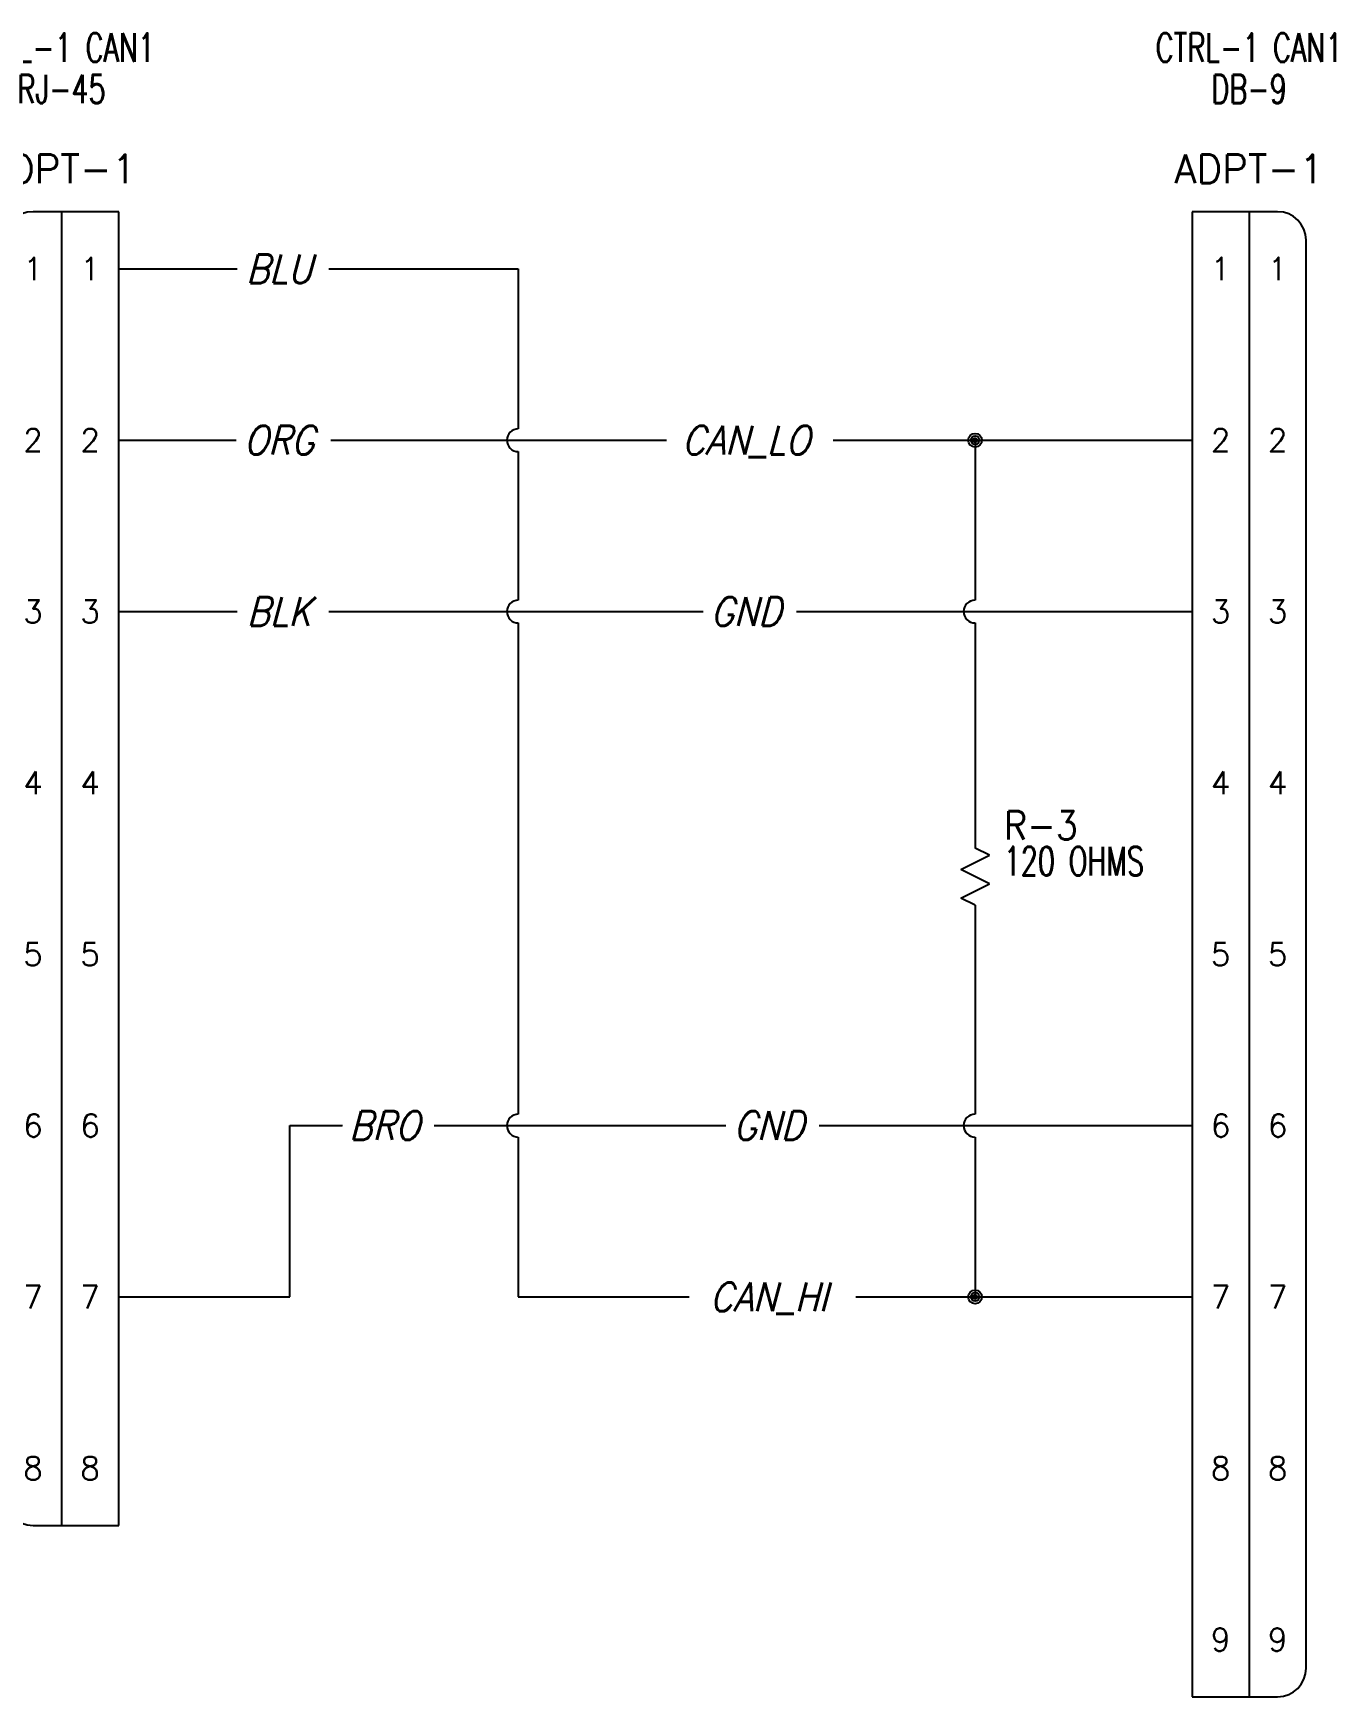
# Model space of a CAD drawing. Header units: inches. Extents: x 0.1 to 45.7, y 1.4 to 61.7.
# Drawn here: x 10.88 to 16.57, y 27.04 to 34.32 of the extents above; entities that cross this region are included whole.
import ezdxf
from ezdxf.enums import TextEntityAlignment as Align

# ---------------------------------------------------------------- set-up
doc = ezdxf.new("R2010")
doc.units = ezdxf.units.IN
doc.header["$LTSCALE"] = 0.5
doc.header["$MEASUREMENT"] = 0
for name, color, linetype in [('DESCCHILD', 20, 'Continuous'), ('MISC', 7, 'Continuous'), ('SYMS', 7, 'Continuous'), ('TAGS', 150, 'Continuous'), ('TERMS', 123, 'Continuous'), ('WIRES', 7, 'Continuous')]:
    doc.layers.add(name, color=color, linetype=linetype)
doc.styles.add('WD', font='romans.shx')

# ---------------------------------------------------------------- blocks, each defined once
blk = doc.blocks.new('HCN2_1PJ_38D5')
at = {"layer": 'SYMS'}
for p, q in [((0.25, 0.25), (-0.125, 0.25)), ((0, 0.25), (0, -5.5)), ((0.25, -5.5), (0.25, 0.25)), ((-0.25, 0.125), (-0.25, -5.375)), ((-0.125, -5.5), (0.25, -5.5))]:
    blk.add_line(p, q, dxfattribs=at)
for centre, start, end in [((-0.125, 0.125), 90, 180), ((-0.125, -5.375), 180, 270)]:
    blk.add_arc(centre, 0.125, start, end, dxfattribs=at)
at = {"style": 'WD', "flags": 1}
for tag in ['WDBLKNAM', 'WD_JUMPERS']:
    blk.add_attdef(tag, (0, 0), '', height=0.01, dxfattribs=at)
at = {"layer": 'SYMS', "style": 'WD', "width": 0.7}
for tag, p in [('INST', (-0.0062, 1.2498)), ('LOC', (-0.0062, 1.0802)), ('DESC1', (0, 0.9062)), ('DESC2', (0, 0.725)), ('DESC3', (0, 0.55))]:
    blk.add_attdef(tag, text='', height=0.125, dxfattribs=at).set_placement(p, align=Align.CENTER)
at = {"layer": 'SYMS', "style": 'WD'}
blk.add_attdef('TAG2', text='', height=0.125, dxfattribs=at).set_placement((0, 0.375), align=Align.CENTER)
at = {"layer": 'SYMS', "style": 'WD', "width": 0.8}
blk.add_attdef('XREF', (1, 0.375), '', height=0.125, dxfattribs=at)
at = {"layer": 'SYMS', "style": 'WD'}
for tag, p, flags in [('X2LINK', (0, 0.375), 1), ('ACE_FLAG', (0.0484, 0.1343), 9), ('FAMILY', (0.0484, 0.1211), 9), ('GENDER', (0.1093, 0.0795), 9), ('X4TERM01P', (-0.25, 0), 1), ('X1TERM01J', (0.25, 0), 1), ('X4TERM02P', (-0.25, -0.75), 1), ('X1TERM02J', (0.25, -0.75), 1), ('X4TERM03P', (-0.25, -1.5), 1), ('X1TERM03J', (0.25, -1.5), 1), ('X4TERM04P', (-0.25, -2.25), 1), ('X1TERM04J', (0.25, -2.25), 1), ('X4TERM05P', (-0.25, -3), 1), ('X1TERM05J', (0.25, -3), 1), ('X4TERM06P', (-0.25, -3.75), 1), ('X1TERM06J', (0.25, -3.75), 1), ('X4TERM07P', (-0.25, -4.5), 1), ('X1TERM07J', (0.25, -4.5), 1), ('X4TERM08P', (-0.25, -5.25), 1), ('X1TERM08J', (0.25, -5.25), 1), ('X8LINK', (0, -5.625), 1)]:
    blk.add_attdef(tag, p, '', height=0.01, dxfattribs=dict(at, flags=flags))
at = {"layer": 'SYMS', "linetype": 'Continuous', "style": 'WD', "flags": 8}
for tag, p in [('TERMDESC01P', (-0.35, 0.05)), ('TERMDESC02P', (-0.35, -0.7)), ('TERMDESC03P', (-0.35, -1.45)), ('TERMDESC04P', (-0.35, -2.2)), ('TERMDESC05P', (-0.35, -2.95)), ('TERMDESC06P', (-0.35, -3.7)), ('TERMDESC07P', (-0.35, -4.45)), ('TERMDESC08P', (-0.35, -5.2))]:
    blk.add_attdef(tag, text='', height=0.1, dxfattribs=at).set_placement(p, align=Align.RIGHT)
for tag, p in [('TERMDESC01J', (0.35, 0.05)), ('TERMDESC02J', (0.35, -0.7)), ('TERMDESC03J', (0.35, -1.45)), ('TERMDESC04J', (0.35, -2.2)), ('TERMDESC05J', (0.35, -2.95)), ('TERMDESC06J', (0.35, -3.7)), ('TERMDESC07J', (0.35, -4.45)), ('TERMDESC08J', (0.35, -5.2))]:
    blk.add_attdef(tag, p, '', height=0.1, dxfattribs=at)
for tag, p in [('TERM01P', (-0.125, 0)), ('TERM01J', (0.125, 0)), ('TERM02P', (-0.125, -0.75)), ('TERM02J', (0.125, -0.75)), ('TERM03P', (-0.125, -1.5)), ('TERM03J', (0.125, -1.5)), ('TERM04P', (-0.125, -2.25)), ('TERM04J', (0.125, -2.25)), ('TERM05P', (-0.125, -3)), ('TERM05J', (0.125, -3)), ('TERM06P', (-0.125, -3.75)), ('TERM06J', (0.125, -3.75)), ('TERM07P', (-0.125, -4.5)), ('TERM07J', (0.125, -4.5)), ('TERM08P', (-0.125, -5.25)), ('TERM08J', (0.125, -5.25))]:
    blk.add_attdef(tag, text='', height=0.1, dxfattribs=at).set_placement(p, align=Align.MIDDLE_CENTER)
at = {"layer": 'SYMS', "color": 7, "style": 'WD'}
for tag, p in [('X4_TINY_DOT_DONT_REMOVE_01P', (-0.25, 0)), ('X1_TINY_DOT_DONT_REMOVE_01J', (0.25, 0)), ('X4_TINY_DOT_DONT_REMOVE_02P', (-0.25, -0.75)), ('X1_TINY_DOT_DONT_REMOVE_02J', (0.25, -0.75)), ('X4_TINY_DOT_DONT_REMOVE_03P', (-0.25, -1.5)), ('X1_TINY_DOT_DONT_REMOVE_03J', (0.25, -1.5)), ('X4_TINY_DOT_DONT_REMOVE_04P', (-0.25, -2.25)), ('X1_TINY_DOT_DONT_REMOVE_04J', (0.25, -2.25)), ('X4_TINY_DOT_DONT_REMOVE_05P', (-0.25, -3)), ('X1_TINY_DOT_DONT_REMOVE_05J', (0.25, -3)), ('X4_TINY_DOT_DONT_REMOVE_06P', (-0.25, -3.75)), ('X1_TINY_DOT_DONT_REMOVE_06J', (0.25, -3.75)), ('X4_TINY_DOT_DONT_REMOVE_07P', (-0.25, -4.5)), ('X1_TINY_DOT_DONT_REMOVE_07J', (0.25, -4.5)), ('X4_TINY_DOT_DONT_REMOVE_08P', (-0.25, -5.25)), ('X1_TINY_DOT_DONT_REMOVE_08J', (0.25, -5.25))]:
    blk.add_attdef(tag, p, '', height=0.0001, dxfattribs=at)
at = {"layer": 'SYMS', "linetype": 'Continuous', "style": 'WD', "flags": 8}
for tag, p in [('X4WIRE01P', (-0.35, -0.05)), ('X4WIRE02P', (-0.35, -0.8)), ('X4WIRE03P', (-0.35, -1.55)), ('X4WIRE04P', (-0.35, -2.3)), ('X4WIRE05P', (-0.35, -3.05)), ('X4WIRE06P', (-0.35, -3.8)), ('X4WIRE07P', (-0.35, -4.55)), ('X4WIRE08P', (-0.35, -5.3))]:
    blk.add_attdef(tag, text='', height=0.1, dxfattribs=at).set_placement(p, align=Align.TOP_RIGHT)
for tag, p in [('X1WIRE01J', (0.35, -0.05)), ('X1WIRE02J', (0.35, -0.8)), ('X1WIRE03J', (0.35, -1.55)), ('X1WIRE04J', (0.35, -2.3)), ('X1WIRE05J', (0.35, -3.05)), ('X1WIRE06J', (0.35, -3.8)), ('X1WIRE07J', (0.35, -4.55)), ('X1WIRE08J', (0.35, -5.3))]:
    blk.add_attdef(tag, text='', height=0.1, dxfattribs=at).set_placement(p, align=Align.TOP_LEFT)
blk = doc.blocks.new('HCN2_1JP_3B46')
at = {"layer": 'SYMS'}
for p, q in [((0.125, 0.25), (-0.25, 0.25)), ((-0.25, 0.25), (-0.25, -6.25)), ((0, 0.25), (0, -6.25)), ((0.25, -6.125), (0.25, 0.125)), ((-0.25, -6.25), (0.125, -6.25))]:
    blk.add_line(p, q, dxfattribs=at)
for centre, start, end in [((0.125, 0.125), 360, 90), ((0.125, -6.125), 270, 0)]:
    blk.add_arc(centre, 0.125, start, end, dxfattribs=at)
at = {"style": 'WD', "flags": 1}
for tag in ['WDBLKNAM', 'WD_JUMPERS']:
    blk.add_attdef(tag, (0, 0), '', height=0.01, dxfattribs=at)
at = {"layer": 'SYMS', "style": 'WD', "width": 0.7}
for tag, p in [('INST', (-0.0062, 1.2498)), ('LOC', (-0.0062, 1.0802)), ('DESC1', (0, 0.9062)), ('DESC2', (0, 0.725)), ('DESC3', (0, 0.55))]:
    blk.add_attdef(tag, text='', height=0.125, dxfattribs=at).set_placement(p, align=Align.CENTER)
at = {"layer": 'SYMS', "style": 'WD'}
blk.add_attdef('TAG2', text='', height=0.125, dxfattribs=at).set_placement((0, 0.375), align=Align.CENTER)
at = {"layer": 'SYMS', "style": 'WD', "width": 0.8}
blk.add_attdef('XREF', (1, 0.375), '', height=0.125, dxfattribs=at)
at = {"layer": 'SYMS', "style": 'WD'}
for tag, p, flags in [('X2LINK', (0, 0.375), 1), ('ACE_FLAG', (0.0484, 0.1343), 9), ('FAMILY', (0.0484, 0.1211), 9), ('GENDER', (0.1093, 0.0795), 9), ('X4TERM01J', (-0.25, 0), 1), ('X1TERM01P', (0.25, 0), 1), ('X4TERM02J', (-0.25, -0.75), 1), ('X1TERM02P', (0.25, -0.75), 1), ('X4TERM03J', (-0.25, -1.5), 1), ('X1TERM03P', (0.25, -1.5), 1), ('X4TERM04J', (-0.25, -2.25), 1), ('X1TERM04P', (0.25, -2.25), 1), ('X4TERM05J', (-0.25, -3), 1), ('X1TERM05P', (0.25, -3), 1), ('X4TERM06J', (-0.25, -3.75), 1), ('X1TERM06P', (0.25, -3.75), 1), ('X4TERM07J', (-0.25, -4.5), 1), ('X1TERM07P', (0.25, -4.5), 1), ('X4TERM08J', (-0.25, -5.25), 1), ('X1TERM08P', (0.25, -5.25), 1), ('X4TERM09J', (-0.25, -6), 1), ('X1TERM09P', (0.25, -6), 1), ('X8LINK', (0, -6.375), 1)]:
    blk.add_attdef(tag, p, '', height=0.01, dxfattribs=dict(at, flags=flags))
at = {"layer": 'SYMS', "linetype": 'Continuous', "style": 'WD', "flags": 8}
for tag, p in [('TERMDESC01J', (-0.35, 0.05)), ('TERMDESC02J', (-0.35, -0.7)), ('TERMDESC03J', (-0.35, -1.45)), ('TERMDESC04J', (-0.35, -2.2)), ('TERMDESC05J', (-0.35, -2.95)), ('TERMDESC06J', (-0.35, -3.7)), ('TERMDESC07J', (-0.35, -4.45)), ('TERMDESC08J', (-0.35, -5.2)), ('TERMDESC09J', (-0.35, -5.95))]:
    blk.add_attdef(tag, text='', height=0.1, dxfattribs=at).set_placement(p, align=Align.RIGHT)
for tag, p in [('TERMDESC01P', (0.35, 0.05)), ('TERMDESC02P', (0.35, -0.7)), ('TERMDESC03P', (0.35, -1.45)), ('TERMDESC04P', (0.35, -2.2)), ('TERMDESC05P', (0.35, -2.95)), ('TERMDESC06P', (0.35, -3.7)), ('TERMDESC07P', (0.35, -4.45)), ('TERMDESC08P', (0.35, -5.2)), ('TERMDESC09P', (0.35, -5.95))]:
    blk.add_attdef(tag, p, '', height=0.1, dxfattribs=at)
for tag, p in [('TERM01J', (-0.125, 0)), ('TERM01P', (0.125, 0)), ('TERM02J', (-0.125, -0.75)), ('TERM02P', (0.125, -0.75)), ('TERM03J', (-0.125, -1.5)), ('TERM03P', (0.125, -1.5)), ('TERM04J', (-0.125, -2.25)), ('TERM04P', (0.125, -2.25)), ('TERM05J', (-0.125, -3)), ('TERM05P', (0.125, -3)), ('TERM06J', (-0.125, -3.75)), ('TERM06P', (0.125, -3.75)), ('TERM07J', (-0.125, -4.5)), ('TERM07P', (0.125, -4.5)), ('TERM08J', (-0.125, -5.25)), ('TERM08P', (0.125, -5.25)), ('TERM09J', (-0.125, -6)), ('TERM09P', (0.125, -6))]:
    blk.add_attdef(tag, text='', height=0.1, dxfattribs=at).set_placement(p, align=Align.MIDDLE_CENTER)
at = {"layer": 'SYMS', "color": 7, "style": 'WD'}
for tag, p in [('X4_TINY_DOT_DONT_REMOVE_01J', (-0.25, 0)), ('X1_TINY_DOT_DONT_REMOVE_01P', (0.25, 0)), ('X4_TINY_DOT_DONT_REMOVE_02J', (-0.25, -0.75)), ('X1_TINY_DOT_DONT_REMOVE_02P', (0.25, -0.75)), ('X4_TINY_DOT_DONT_REMOVE_03J', (-0.25, -1.5)), ('X1_TINY_DOT_DONT_REMOVE_03P', (0.25, -1.5)), ('X4_TINY_DOT_DONT_REMOVE_04J', (-0.25, -2.25)), ('X1_TINY_DOT_DONT_REMOVE_04P', (0.25, -2.25)), ('X4_TINY_DOT_DONT_REMOVE_05J', (-0.25, -3)), ('X1_TINY_DOT_DONT_REMOVE_05P', (0.25, -3)), ('X4_TINY_DOT_DONT_REMOVE_06J', (-0.25, -3.75)), ('X1_TINY_DOT_DONT_REMOVE_06P', (0.25, -3.75)), ('X4_TINY_DOT_DONT_REMOVE_07J', (-0.25, -4.5)), ('X1_TINY_DOT_DONT_REMOVE_07P', (0.25, -4.5)), ('X4_TINY_DOT_DONT_REMOVE_08J', (-0.25, -5.25)), ('X1_TINY_DOT_DONT_REMOVE_08P', (0.25, -5.25)), ('X4_TINY_DOT_DONT_REMOVE_09J', (-0.25, -6)), ('X1_TINY_DOT_DONT_REMOVE_09P', (0.25, -6))]:
    blk.add_attdef(tag, p, '', height=0.0001, dxfattribs=at)
at = {"layer": 'SYMS', "linetype": 'Continuous', "style": 'WD', "flags": 8}
for tag, p in [('X4WIRE01J', (-0.35, -0.05)), ('X4WIRE02J', (-0.35, -0.8)), ('X4WIRE03J', (-0.35, -1.55)), ('X4WIRE04J', (-0.35, -2.3)), ('X4WIRE05J', (-0.35, -3.05)), ('X4WIRE06J', (-0.35, -3.8)), ('X4WIRE07J', (-0.35, -4.55)), ('X4WIRE08J', (-0.35, -5.3)), ('X4WIRE09J', (-0.35, -6.05))]:
    blk.add_attdef(tag, text='', height=0.1, dxfattribs=at).set_placement(p, align=Align.TOP_RIGHT)
for tag, p in [('X1WIRE01P', (0.35, -0.05)), ('X1WIRE02P', (0.35, -0.8)), ('X1WIRE03P', (0.35, -1.55)), ('X1WIRE04P', (0.35, -2.3)), ('X1WIRE05P', (0.35, -3.05)), ('X1WIRE06P', (0.35, -3.8)), ('X1WIRE07P', (0.35, -4.55)), ('X1WIRE08P', (0.35, -5.3)), ('X1WIRE09P', (0.35, -6.05))]:
    blk.add_attdef(tag, text='', height=0.1, dxfattribs=at).set_placement(p, align=Align.TOP_LEFT)
blk = doc.blocks.new('HT0_LGENERIC')
at = {"style": 'WD', "oblique": 15, "width": 0.9}
blk.add_attdef('COLOR', text='', height=0.125, dxfattribs=at).set_placement((0, 0), align=Align.MIDDLE_CENTER)
at = {"color": 7, "style": 'WD'}
for tag, p in [('X4_TINY_DOT_DONT_REMOVE', (-0.125, 0)), ('X1_TINY_DOT_DONT_REMOVE', (0.125, 0))]:
    blk.add_attdef(tag, p, '', height=0.0001, dxfattribs=at)
at = {"style": 'WD', "flags": 1}
for tag, p in [('X4TERM01', (-0.125, 0)), ('X1TERM01', (0.125, 0))]:
    blk.add_attdef(tag, p, '', height=0.01, dxfattribs=at)
blk = doc.blocks.new('WDDOT')
for radius in [0.03, 0.0187, 0.00929]:
    blk.add_circle((0, 0), radius)
blk = doc.blocks.new('VRE1')
for p, q in [((-0.0625, 0.0312), (0.0625, 0.0938)), ((0.0625, 0.0938), (0, 0.125)), ((0.0625, -0.0312), (-0.0625, 0.0312)), ((-0.0625, -0.0938), (0.0625, -0.0312)), ((0, -0.125), (-0.0625, -0.0938))]:
    blk.add_line(p, q)
at = {"style": 'WD'}
for tag, p, width in [('INST', (0.2188, 0.4876), 0.7), ('LOC', (0.2188, 0.318), 0.7), ('TAG1', (0.1269, 0.1618), 0.9), ('RATING1', (0.125, 0.0055), 0.7), ('RATING2', (0.125, -0.1507), 0.7), ('DESC1', (0.1287, -0.307), 0.7), ('DESC2', (0.1287, -0.4632), 0.7)]:
    blk.add_attdef(tag, p, '', height=0.125, dxfattribs=dict(at, width=width))
at = {"linetype": 'Continuous', "style": 'WD', "flags": 8}
blk.add_attdef('TERM01', text='', height=0.125, dxfattribs=at).set_placement((-0.055, 0.1441), align=Align.RIGHT)
at = {"style": 'WD', "flags": 9}
blk.add_attdef('FAMILY', (-0.1836, 0.0797), '', height=0.01, rotation=90, dxfattribs=at)
at = {"linetype": 'Continuous', "style": 'WD', "flags": 9}
for tag, p in [('CAT', (-0.1394, 0.1047)), ('MFG', (-0.12, 0.1028)), ('ASSYCODE', (-0.0938, 0.0938))]:
    blk.add_attdef(tag, text='', height=0.01, rotation=90, dxfattribs=at).set_placement(p, align=Align.CENTER)
at = {"color": 7, "style": 'WD', "flags": 1}
for tag, p in [('X2TERM01', (0, 0.125)), ('X8TERM02', (0, -0.125))]:
    blk.add_attdef(tag, p, '', height=0.0125, dxfattribs=at)
at = {"linetype": 'Continuous', "style": 'WD', "flags": 8}
blk.add_attdef('TERM02', text='', height=0.125, dxfattribs=at).set_placement((-0.0407, -0.1509), align=Align.TOP_RIGHT)

msp = doc.modelspace()

# ---------------------------------------------------------------- linework, layer by layer
at = {"layer": 'WIRES'}
for p, q in [((11.25, 33.2921), (11.7682, 33.2921)), ((12.1703, 33.2921), (13, 33.2921)), ((13, 33.2921), (13, 32.5921)), ((11.25, 32.5421), (11.7649, 32.5421)), ((12.1784, 32.5421), (13.6482, 32.5421)), ((13, 32.4921), (13, 31.8421)), ((14.3783, 32.5421), (15.95, 32.5421)), ((15, 32.5421), (15, 31.8421)), ((11.25, 31.7921), (11.7682, 31.7921)), ((12.1703, 31.7921), (13.8089, 31.7921)), ((14.2176, 31.7921), (15.95, 31.7921)), ((13, 31.7421), (13, 29.5921)), ((15, 31.7421), (15, 30.7568)), ((15, 30.5068), (15, 29.5921)), ((12, 28.7921), (12, 29.5421)), ((12, 29.5421), (12.2293, 29.5421)), ((12.6314, 29.5421), (13.9089, 29.5421)), ((13, 29.4921), (13, 28.7921)), ((14.3176, 29.5421), (15.95, 29.5421)), ((15, 29.4921), (15, 28.7921)), ((11.25, 28.7921), (12, 28.7921)), ((13, 28.7921), (13.7482, 28.7921)), ((14.4783, 28.7921), (15.95, 28.7921))]:
    msp.add_line(p, q, dxfattribs=at)
for centre in [(13, 32.5421), (13, 31.7921), (15, 31.7921), (13, 29.5421), (15, 29.5421)]:
    msp.add_arc(centre, 0.05, 90, 270, dxfattribs=at)

# ---------------------------------------------------------------- block references
ref = msp.add_blockref('HCN2_1PJ_38D5', (11, 33.2921))
ref.add_attrib('TAG2', 'ADPT-1', dxfattribs={"layer": 'TAGS', "height": 0.125, "style": 'WD'}).set_placement((11, 33.6671), align=Align.CENTER)
ref.add_attrib('DESC1', 'CTRL-1 CAN1', dxfattribs={"layer": 'DESCCHILD', "height": 0.125, "style": 'WD', "width": 0.7}).set_placement((11, 34.1983), align=Align.CENTER)
ref.add_attrib('DESC2', 'RJ-45', dxfattribs={"layer": 'DESCCHILD', "height": 0.125, "style": 'WD', "width": 0.7}).set_placement((11, 34.0171), align=Align.CENTER)
ref.add_attrib('X4_TINY_DOT_DONT_REMOVE_01P', '.', (10.75, 33.2921), dxfattribs={"layer": 'MISC', "color": 7, "height": 0.0001, "style": 'WD'})
ref.add_attrib('X1_TINY_DOT_DONT_REMOVE_01J', '.', (11.25, 33.2921), dxfattribs={"layer": 'MISC', "color": 7, "height": 0.0001, "style": 'WD'})
ref.add_attrib('TERM01P', '1', dxfattribs={"layer": 'TERMS', "linetype": 'Continuous', "height": 0.1, "style": 'WD', "flags": 8}).set_placement((10.875, 33.2921), align=Align.MIDDLE_CENTER)
ref.add_attrib('TERM01J', '1', dxfattribs={"layer": 'TERMS', "linetype": 'Continuous', "height": 0.1, "style": 'WD', "flags": 8}).set_placement((11.125, 33.2921), align=Align.MIDDLE_CENTER)
ref.add_attrib('X4_TINY_DOT_DONT_REMOVE_02P', '.', (10.75, 32.5421), dxfattribs={"layer": 'MISC', "color": 7, "height": 0.0001, "style": 'WD'})
ref.add_attrib('X1_TINY_DOT_DONT_REMOVE_02J', '.', (11.25, 32.5421), dxfattribs={"layer": 'MISC', "color": 7, "height": 0.0001, "style": 'WD'})
ref.add_attrib('TERM02P', '2', dxfattribs={"layer": 'TERMS', "linetype": 'Continuous', "height": 0.1, "style": 'WD', "flags": 8}).set_placement((10.875, 32.5421), align=Align.MIDDLE_CENTER)
ref.add_attrib('TERM02J', '2', dxfattribs={"layer": 'TERMS', "linetype": 'Continuous', "height": 0.1, "style": 'WD', "flags": 8}).set_placement((11.125, 32.5421), align=Align.MIDDLE_CENTER)
ref.add_attrib('X4_TINY_DOT_DONT_REMOVE_03P', '.', (10.75, 31.7921), dxfattribs={"layer": 'MISC', "color": 7, "height": 0.0001, "style": 'WD'})
ref.add_attrib('X1_TINY_DOT_DONT_REMOVE_03J', '.', (11.25, 31.7921), dxfattribs={"layer": 'MISC', "color": 7, "height": 0.0001, "style": 'WD'})
ref.add_attrib('TERM03P', '3', dxfattribs={"layer": 'TERMS', "linetype": 'Continuous', "height": 0.1, "style": 'WD', "flags": 8}).set_placement((10.875, 31.7921), align=Align.MIDDLE_CENTER)
ref.add_attrib('TERM03J', '3', dxfattribs={"layer": 'TERMS', "linetype": 'Continuous', "height": 0.1, "style": 'WD', "flags": 8}).set_placement((11.125, 31.7921), align=Align.MIDDLE_CENTER)
ref.add_attrib('X4_TINY_DOT_DONT_REMOVE_04P', '.', (10.75, 31.0421), dxfattribs={"layer": 'MISC', "color": 7, "height": 0.0001, "style": 'WD'})
ref.add_attrib('X1_TINY_DOT_DONT_REMOVE_04J', '.', (11.25, 31.0421), dxfattribs={"layer": 'MISC', "color": 7, "height": 0.0001, "style": 'WD'})
ref.add_attrib('TERM04P', '4', dxfattribs={"layer": 'TERMS', "linetype": 'Continuous', "height": 0.1, "style": 'WD', "flags": 8}).set_placement((10.875, 31.0421), align=Align.MIDDLE_CENTER)
ref.add_attrib('TERM04J', '4', dxfattribs={"layer": 'TERMS', "linetype": 'Continuous', "height": 0.1, "style": 'WD', "flags": 8}).set_placement((11.125, 31.0421), align=Align.MIDDLE_CENTER)
ref.add_attrib('X4_TINY_DOT_DONT_REMOVE_05P', '.', (10.75, 30.2921), dxfattribs={"layer": 'MISC', "color": 7, "height": 0.0001, "style": 'WD'})
ref.add_attrib('X1_TINY_DOT_DONT_REMOVE_05J', '.', (11.25, 30.2921), dxfattribs={"layer": 'MISC', "color": 7, "height": 0.0001, "style": 'WD'})
ref.add_attrib('TERM05P', '5', dxfattribs={"layer": 'TERMS', "linetype": 'Continuous', "height": 0.1, "style": 'WD', "flags": 8}).set_placement((10.875, 30.2921), align=Align.MIDDLE_CENTER)
ref.add_attrib('TERM05J', '5', dxfattribs={"layer": 'TERMS', "linetype": 'Continuous', "height": 0.1, "style": 'WD', "flags": 8}).set_placement((11.125, 30.2921), align=Align.MIDDLE_CENTER)
ref.add_attrib('X4_TINY_DOT_DONT_REMOVE_06P', '.', (10.75, 29.5421), dxfattribs={"layer": 'MISC', "color": 7, "height": 0.0001, "style": 'WD'})
ref.add_attrib('X1_TINY_DOT_DONT_REMOVE_06J', '.', (11.25, 29.5421), dxfattribs={"layer": 'MISC', "color": 7, "height": 0.0001, "style": 'WD'})
ref.add_attrib('TERM06P', '6', dxfattribs={"layer": 'TERMS', "linetype": 'Continuous', "height": 0.1, "style": 'WD', "flags": 8}).set_placement((10.875, 29.5421), align=Align.MIDDLE_CENTER)
ref.add_attrib('TERM06J', '6', dxfattribs={"layer": 'TERMS', "linetype": 'Continuous', "height": 0.1, "style": 'WD', "flags": 8}).set_placement((11.125, 29.5421), align=Align.MIDDLE_CENTER)
ref.add_attrib('X4_TINY_DOT_DONT_REMOVE_07P', '.', (10.75, 28.7921), dxfattribs={"layer": 'MISC', "color": 7, "height": 0.0001, "style": 'WD'})
ref.add_attrib('X1_TINY_DOT_DONT_REMOVE_07J', '.', (11.25, 28.7921), dxfattribs={"layer": 'MISC', "color": 7, "height": 0.0001, "style": 'WD'})
ref.add_attrib('TERM07P', '7', dxfattribs={"layer": 'TERMS', "linetype": 'Continuous', "height": 0.1, "style": 'WD', "flags": 8}).set_placement((10.875, 28.7921), align=Align.MIDDLE_CENTER)
ref.add_attrib('TERM07J', '7', dxfattribs={"layer": 'TERMS', "linetype": 'Continuous', "height": 0.1, "style": 'WD', "flags": 8}).set_placement((11.125, 28.7921), align=Align.MIDDLE_CENTER)
ref.add_attrib('X4_TINY_DOT_DONT_REMOVE_08P', '.', (10.75, 28.0421), dxfattribs={"layer": 'MISC', "color": 7, "height": 0.0001, "style": 'WD'})
ref.add_attrib('X1_TINY_DOT_DONT_REMOVE_08J', '.', (11.25, 28.0421), dxfattribs={"layer": 'MISC', "color": 7, "height": 0.0001, "style": 'WD'})
ref.add_attrib('TERM08P', '8', dxfattribs={"layer": 'TERMS', "linetype": 'Continuous', "height": 0.1, "style": 'WD', "flags": 8}).set_placement((10.875, 28.0421), align=Align.MIDDLE_CENTER)
ref.add_attrib('TERM08J', '8', dxfattribs={"layer": 'TERMS', "linetype": 'Continuous', "height": 0.1, "style": 'WD', "flags": 8}).set_placement((11.125, 28.0421), align=Align.MIDDLE_CENTER)
ref = msp.add_blockref('HCN2_1JP_3B46', (16.2, 33.2921))
ref.add_attrib('TAG2', 'ADPT-1', dxfattribs={"layer": 'TAGS', "height": 0.125, "style": 'WD'}).set_placement((16.2, 33.6671), align=Align.CENTER)
ref.add_attrib('DESC1', 'CTRL-1 CAN1', dxfattribs={"layer": 'DESCCHILD', "height": 0.125, "style": 'WD', "width": 0.7}).set_placement((16.2, 34.1983), align=Align.CENTER)
ref.add_attrib('DESC2', 'DB-9', dxfattribs={"layer": 'DESCCHILD', "height": 0.125, "style": 'WD', "width": 0.7}).set_placement((16.2, 34.0171), align=Align.CENTER)
ref.add_attrib('X4_TINY_DOT_DONT_REMOVE_01J', '.', (15.95, 33.2921), dxfattribs={"layer": 'MISC', "color": 7, "height": 0.0001, "style": 'WD'})
ref.add_attrib('X1_TINY_DOT_DONT_REMOVE_01P', '.', (16.45, 33.2921), dxfattribs={"layer": 'MISC', "color": 7, "height": 0.0001, "style": 'WD'})
ref.add_attrib('TERM01J', '1', dxfattribs={"layer": 'TERMS', "linetype": 'Continuous', "height": 0.1, "style": 'WD', "flags": 8}).set_placement((16.075, 33.2921), align=Align.MIDDLE_CENTER)
ref.add_attrib('TERM01P', '1', dxfattribs={"layer": 'TERMS', "linetype": 'Continuous', "height": 0.1, "style": 'WD', "flags": 8}).set_placement((16.325, 33.2921), align=Align.MIDDLE_CENTER)
ref.add_attrib('X4_TINY_DOT_DONT_REMOVE_02J', '.', (15.95, 32.5421), dxfattribs={"layer": 'MISC', "color": 7, "height": 0.0001, "style": 'WD'})
ref.add_attrib('X1_TINY_DOT_DONT_REMOVE_02P', '.', (16.45, 32.5421), dxfattribs={"layer": 'MISC', "color": 7, "height": 0.0001, "style": 'WD'})
ref.add_attrib('TERM02J', '2', dxfattribs={"layer": 'TERMS', "linetype": 'Continuous', "height": 0.1, "style": 'WD', "flags": 8}).set_placement((16.075, 32.5421), align=Align.MIDDLE_CENTER)
ref.add_attrib('TERM02P', '2', dxfattribs={"layer": 'TERMS', "linetype": 'Continuous', "height": 0.1, "style": 'WD', "flags": 8}).set_placement((16.325, 32.5421), align=Align.MIDDLE_CENTER)
ref.add_attrib('X4_TINY_DOT_DONT_REMOVE_03J', '.', (15.95, 31.7921), dxfattribs={"layer": 'MISC', "color": 7, "height": 0.0001, "style": 'WD'})
ref.add_attrib('X1_TINY_DOT_DONT_REMOVE_03P', '.', (16.45, 31.7921), dxfattribs={"layer": 'MISC', "color": 7, "height": 0.0001, "style": 'WD'})
ref.add_attrib('TERM03J', '3', dxfattribs={"layer": 'TERMS', "linetype": 'Continuous', "height": 0.1, "style": 'WD', "flags": 8}).set_placement((16.075, 31.7921), align=Align.MIDDLE_CENTER)
ref.add_attrib('TERM03P', '3', dxfattribs={"layer": 'TERMS', "linetype": 'Continuous', "height": 0.1, "style": 'WD', "flags": 8}).set_placement((16.325, 31.7921), align=Align.MIDDLE_CENTER)
ref.add_attrib('X4_TINY_DOT_DONT_REMOVE_04J', '.', (15.95, 31.0421), dxfattribs={"layer": 'MISC', "color": 7, "height": 0.0001, "style": 'WD'})
ref.add_attrib('X1_TINY_DOT_DONT_REMOVE_04P', '.', (16.45, 31.0421), dxfattribs={"layer": 'MISC', "color": 7, "height": 0.0001, "style": 'WD'})
ref.add_attrib('TERM04J', '4', dxfattribs={"layer": 'TERMS', "linetype": 'Continuous', "height": 0.1, "style": 'WD', "flags": 8}).set_placement((16.075, 31.0421), align=Align.MIDDLE_CENTER)
ref.add_attrib('TERM04P', '4', dxfattribs={"layer": 'TERMS', "linetype": 'Continuous', "height": 0.1, "style": 'WD', "flags": 8}).set_placement((16.325, 31.0421), align=Align.MIDDLE_CENTER)
ref.add_attrib('X4_TINY_DOT_DONT_REMOVE_05J', '.', (15.95, 30.2921), dxfattribs={"layer": 'MISC', "color": 7, "height": 0.0001, "style": 'WD'})
ref.add_attrib('X1_TINY_DOT_DONT_REMOVE_05P', '.', (16.45, 30.2921), dxfattribs={"layer": 'MISC', "color": 7, "height": 0.0001, "style": 'WD'})
ref.add_attrib('TERM05J', '5', dxfattribs={"layer": 'TERMS', "linetype": 'Continuous', "height": 0.1, "style": 'WD', "flags": 8}).set_placement((16.075, 30.2921), align=Align.MIDDLE_CENTER)
ref.add_attrib('TERM05P', '5', dxfattribs={"layer": 'TERMS', "linetype": 'Continuous', "height": 0.1, "style": 'WD', "flags": 8}).set_placement((16.325, 30.2921), align=Align.MIDDLE_CENTER)
ref.add_attrib('X4_TINY_DOT_DONT_REMOVE_06J', '.', (15.95, 29.5421), dxfattribs={"layer": 'MISC', "color": 7, "height": 0.0001, "style": 'WD'})
ref.add_attrib('X1_TINY_DOT_DONT_REMOVE_06P', '.', (16.45, 29.5421), dxfattribs={"layer": 'MISC', "color": 7, "height": 0.0001, "style": 'WD'})
ref.add_attrib('TERM06J', '6', dxfattribs={"layer": 'TERMS', "linetype": 'Continuous', "height": 0.1, "style": 'WD', "flags": 8}).set_placement((16.075, 29.5421), align=Align.MIDDLE_CENTER)
ref.add_attrib('TERM06P', '6', dxfattribs={"layer": 'TERMS', "linetype": 'Continuous', "height": 0.1, "style": 'WD', "flags": 8}).set_placement((16.325, 29.5421), align=Align.MIDDLE_CENTER)
ref.add_attrib('X4_TINY_DOT_DONT_REMOVE_07J', '.', (15.95, 28.7921), dxfattribs={"layer": 'MISC', "color": 7, "height": 0.0001, "style": 'WD'})
ref.add_attrib('X1_TINY_DOT_DONT_REMOVE_07P', '.', (16.45, 28.7921), dxfattribs={"layer": 'MISC', "color": 7, "height": 0.0001, "style": 'WD'})
ref.add_attrib('TERM07J', '7', dxfattribs={"layer": 'TERMS', "linetype": 'Continuous', "height": 0.1, "style": 'WD', "flags": 8}).set_placement((16.075, 28.7921), align=Align.MIDDLE_CENTER)
ref.add_attrib('TERM07P', '7', dxfattribs={"layer": 'TERMS', "linetype": 'Continuous', "height": 0.1, "style": 'WD', "flags": 8}).set_placement((16.325, 28.7921), align=Align.MIDDLE_CENTER)
ref.add_attrib('X4_TINY_DOT_DONT_REMOVE_08J', '.', (15.95, 28.0421), dxfattribs={"layer": 'MISC', "color": 7, "height": 0.0001, "style": 'WD'})
ref.add_attrib('X1_TINY_DOT_DONT_REMOVE_08P', '.', (16.45, 28.0421), dxfattribs={"layer": 'MISC', "color": 7, "height": 0.0001, "style": 'WD'})
ref.add_attrib('TERM08J', '8', dxfattribs={"layer": 'TERMS', "linetype": 'Continuous', "height": 0.1, "style": 'WD', "flags": 8}).set_placement((16.075, 28.0421), align=Align.MIDDLE_CENTER)
ref.add_attrib('TERM08P', '8', dxfattribs={"layer": 'TERMS', "linetype": 'Continuous', "height": 0.1, "style": 'WD', "flags": 8}).set_placement((16.325, 28.0421), align=Align.MIDDLE_CENTER)
ref.add_attrib('X4_TINY_DOT_DONT_REMOVE_09J', '.', (15.95, 27.2921), dxfattribs={"layer": 'MISC', "color": 7, "height": 0.0001, "style": 'WD'})
ref.add_attrib('X1_TINY_DOT_DONT_REMOVE_09P', '.', (16.45, 27.2921), dxfattribs={"layer": 'MISC', "color": 7, "height": 0.0001, "style": 'WD'})
ref.add_attrib('TERM09J', '9', dxfattribs={"layer": 'TERMS', "linetype": 'Continuous', "height": 0.1, "style": 'WD', "flags": 8}).set_placement((16.075, 27.2921), align=Align.MIDDLE_CENTER)
ref.add_attrib('TERM09P', '9', dxfattribs={"layer": 'TERMS', "linetype": 'Continuous', "height": 0.1, "style": 'WD', "flags": 8}).set_placement((16.325, 27.2921), align=Align.MIDDLE_CENTER)
at = {"layer": 'SYMS'}
ref = msp.add_blockref('HT0_LGENERIC', (11.9525, 33.2921), dxfattribs=at)
ref.add_attrib('X1_TINY_DOT_DONT_REMOVE', '.', (12.1703, 33.2921), dxfattribs={"layer": 'MISC', "color": 7, "height": 0.0001, "style": 'WD'})
ref.add_attrib('X4_TINY_DOT_DONT_REMOVE', '.', (11.7682, 33.2921), dxfattribs={"layer": 'MISC', "color": 7, "height": 0.0001, "style": 'WD'})
ref.add_attrib('COLOR', 'BLU', dxfattribs={"layer": 'MISC', "height": 0.125, "style": 'WD', "oblique": 15, "width": 0.9}).set_placement((11.9525, 33.2921), align=Align.MIDDLE_CENTER)
ref = msp.add_blockref('HT0_LGENERIC', (11.9525, 32.5425), dxfattribs=at)
ref.add_attrib('X1_TINY_DOT_DONT_REMOVE', '.', (12.1784, 32.5425), dxfattribs={"layer": 'MISC', "color": 7, "height": 0.0001, "style": 'WD'})
ref.add_attrib('X4_TINY_DOT_DONT_REMOVE', '.', (11.7649, 32.5425), dxfattribs={"layer": 'MISC', "color": 7, "height": 0.0001, "style": 'WD'})
ref.add_attrib('COLOR', 'ORG', dxfattribs={"layer": 'MISC', "height": 0.125, "style": 'WD', "oblique": 15, "width": 0.9}).set_placement((11.9525, 32.5425), align=Align.MIDDLE_CENTER)
ref = msp.add_blockref('HT0_LGENERIC', (13.9965, 32.5421), dxfattribs=at)
ref.add_attrib('X1_TINY_DOT_DONT_REMOVE', '.', (14.3783, 32.5421), dxfattribs={"layer": 'MISC', "color": 7, "height": 0.0001, "style": 'WD'})
ref.add_attrib('X4_TINY_DOT_DONT_REMOVE', '.', (13.6482, 32.5421), dxfattribs={"layer": 'MISC', "color": 7, "height": 0.0001, "style": 'WD'})
ref.add_attrib('COLOR', 'CAN_LO', dxfattribs={"layer": 'MISC', "height": 0.125, "style": 'WD', "oblique": 15, "width": 0.9}).set_placement((13.9965, 32.5421), align=Align.MIDDLE_CENTER)
for p in [(15, 32.5421), (15, 28.7921)]:
    msp.add_blockref('WDDOT', p, dxfattribs=at)
ref = msp.add_blockref('HT0_LGENERIC', (11.9525, 31.7921), dxfattribs=at)
ref.add_attrib('X1_TINY_DOT_DONT_REMOVE', '.', (12.1703, 31.7921), dxfattribs={"layer": 'MISC', "color": 7, "height": 0.0001, "style": 'WD'})
ref.add_attrib('X4_TINY_DOT_DONT_REMOVE', '.', (11.7682, 31.7921), dxfattribs={"layer": 'MISC', "color": 7, "height": 0.0001, "style": 'WD'})
ref.add_attrib('COLOR', 'BLK', dxfattribs={"layer": 'MISC', "height": 0.125, "style": 'WD', "oblique": 15, "width": 0.9}).set_placement((11.9525, 31.7921), align=Align.MIDDLE_CENTER)
ref = msp.add_blockref('HT0_LGENERIC', (13.9965, 31.7921), dxfattribs=at)
ref.add_attrib('X1_TINY_DOT_DONT_REMOVE', '.', (14.2176, 31.7921), dxfattribs={"layer": 'MISC', "color": 7, "height": 0.0001, "style": 'WD'})
ref.add_attrib('X4_TINY_DOT_DONT_REMOVE', '.', (13.8089, 31.7921), dxfattribs={"layer": 'MISC', "color": 7, "height": 0.0001, "style": 'WD'})
ref.add_attrib('COLOR', 'GND', dxfattribs={"layer": 'MISC', "height": 0.125, "style": 'WD', "oblique": 15, "width": 0.9}).set_placement((13.9965, 31.7921), align=Align.MIDDLE_CENTER)
ref = msp.add_blockref('VRE1', (15, 30.6318), dxfattribs=at)
ref.add_attrib('RATING1', '120 OHMS', (15.125, 30.6373), dxfattribs={"layer": 'MISC', "height": 0.125, "style": 'WD', "width": 0.7})
ref.add_attrib('TAG1', 'R-3', (15.1269, 30.7936), dxfattribs={"layer": 'TAGS', "height": 0.125, "style": 'WD', "width": 0.9})
ref = msp.add_blockref('HT0_LGENERIC', (12.4136, 29.5421), dxfattribs=at)
ref.add_attrib('X1_TINY_DOT_DONT_REMOVE', '.', (12.6314, 29.5421), dxfattribs={"layer": 'MISC', "color": 7, "height": 0.0001, "style": 'WD'})
ref.add_attrib('X4_TINY_DOT_DONT_REMOVE', '.', (12.2293, 29.5421), dxfattribs={"layer": 'MISC', "color": 7, "height": 0.0001, "style": 'WD'})
ref.add_attrib('COLOR', 'BRO', dxfattribs={"layer": 'MISC', "height": 0.125, "style": 'WD', "oblique": 15, "width": 0.9}).set_placement((12.4136, 29.5421), align=Align.MIDDLE_CENTER)
ref = msp.add_blockref('HT0_LGENERIC', (14.0965, 29.5421), dxfattribs=at)
ref.add_attrib('X1_TINY_DOT_DONT_REMOVE', '.', (14.3176, 29.5421), dxfattribs={"layer": 'MISC', "color": 7, "height": 0.0001, "style": 'WD'})
ref.add_attrib('X4_TINY_DOT_DONT_REMOVE', '.', (13.9089, 29.5421), dxfattribs={"layer": 'MISC', "color": 7, "height": 0.0001, "style": 'WD'})
ref.add_attrib('COLOR', 'GND', dxfattribs={"layer": 'MISC', "height": 0.125, "style": 'WD', "oblique": 15, "width": 0.9}).set_placement((14.0965, 29.5421), align=Align.MIDDLE_CENTER)
ref = msp.add_blockref('HT0_LGENERIC', (14.0965, 28.7921), dxfattribs=at)
ref.add_attrib('X1_TINY_DOT_DONT_REMOVE', '.', (14.4783, 28.7921), dxfattribs={"layer": 'MISC', "color": 7, "height": 0.0001, "style": 'WD'})
ref.add_attrib('X4_TINY_DOT_DONT_REMOVE', '.', (13.7482, 28.7921), dxfattribs={"layer": 'MISC', "color": 7, "height": 0.0001, "style": 'WD'})
ref.add_attrib('COLOR', 'CAN_HI', dxfattribs={"layer": 'MISC', "height": 0.125, "style": 'WD', "oblique": 15, "width": 0.9}).set_placement((14.0965, 28.7921), align=Align.MIDDLE_CENTER)

doc.saveas('drawing.dxf')
